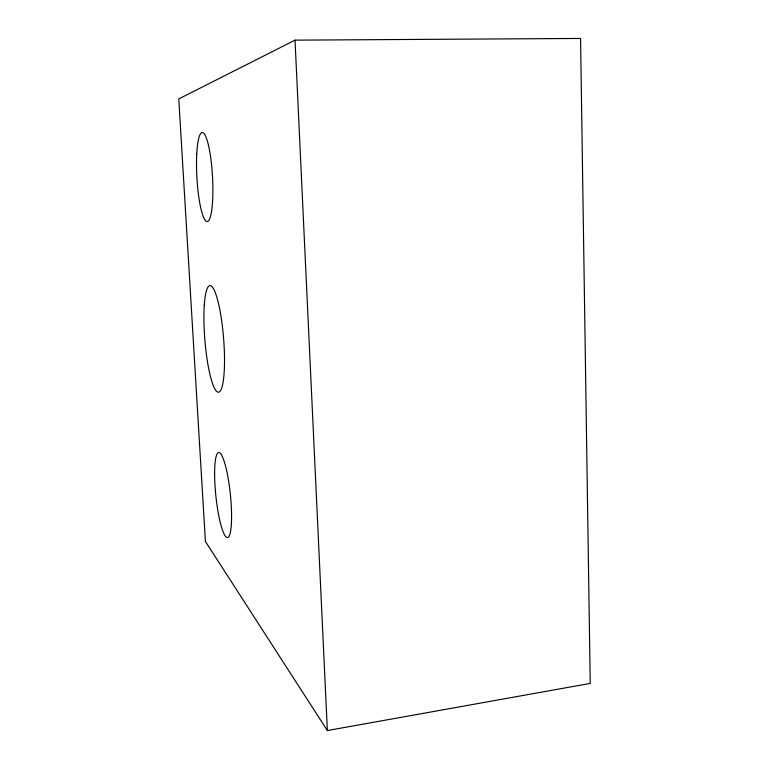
<?xml version="1.0" encoding="UTF-8"?>
<svg xmlns="http://www.w3.org/2000/svg" width="769" height="769" viewBox="0 0 769 769"><rect width="100%" height="100%" fill="white"/><g stroke="black" fill="none" stroke-linecap="round" stroke-linejoin="round"><path stroke-width="1.15" d="M295.027 40.151L178.764 98.922L205.41 541.472L327.363 730.55L590.236 683.42L580.566 38.45L295.027 40.151L327.363 730.55M196.758 154.031A44.583 7.815 86.8 0 0 207.015 221.52A44.583 7.815 86.8 0 0 210.389 155.492A44.583 7.815 86.8 0 0 196.758 154.031M214.618 473.281A42.785 7.296 84.1 0 0 227.249 537.569A42.785 7.296 84.1 0 0 227.393 474.146A42.785 7.296 84.1 0 0 214.618 473.281M204.266 305.399A53.474 9.401 85.4 0 0 216.848 391.565A53.474 9.401 85.4 0 0 221.52 319.75A53.474 9.401 85.4 0 0 204.266 305.399"/></g></svg>
